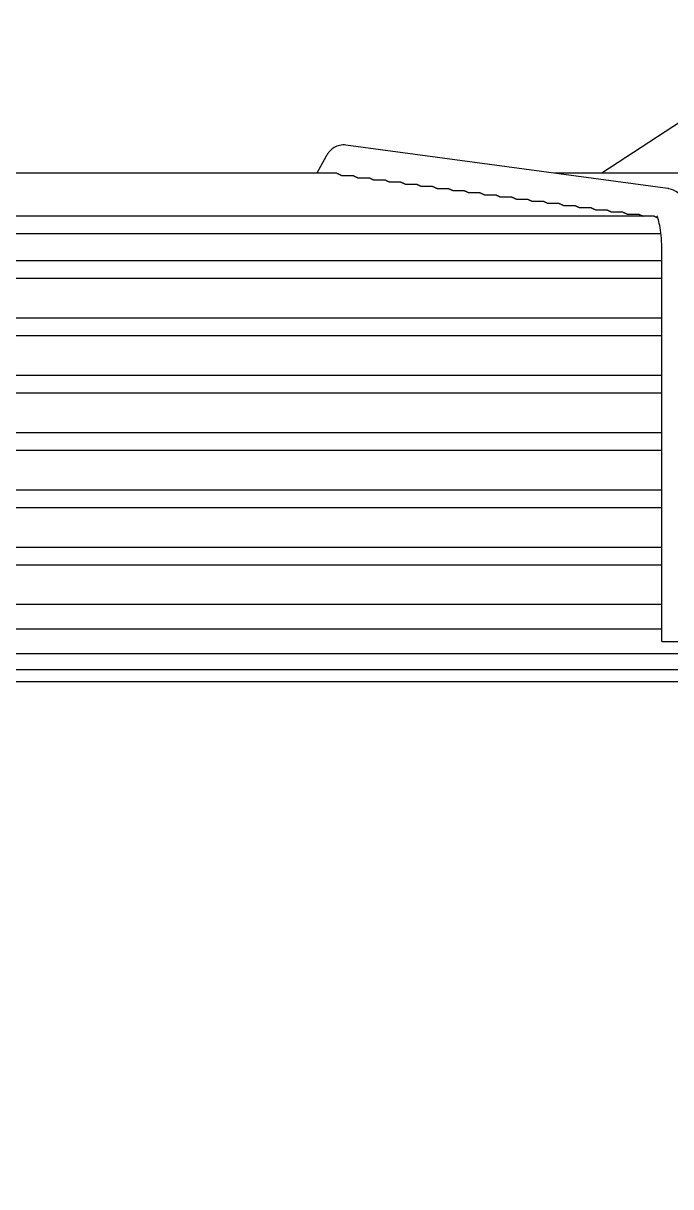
# Model space of a CAD drawing. Header units: millimetres. Extents: x 17891 to 32328, y 18593 to 29476.
# Drawn here: x 18375.91 to 18380.01, y 18980.87 to 18988.22 of the extents above; entities that cross this region are included whole.
import ezdxf

# ---------------------------------------------------------------- set-up
doc = ezdxf.new("R2010")
doc.units = ezdxf.units.MM
doc.header["$LTSCALE"] = 5
doc.layers.add('UNIT', color=6, linetype='Continuous')
doc.styles.add('SUBMITTAL', font='romans.shx', dxfattribs={"width": 0.75})
doc.dimstyles.new('SUBMITTAL', dxfattribs={"dimtxt": 0.09375, "dimasz": 0.09375, "dimexe": 0.03125, "dimexo": 0.0625, "dimgap": 0.0625, "dimtad": 0, "dimdec": 4, "dimzin": 4, "dimdsep": 46, "dimlunit": 4, "dimtxsty": 'SUBMITTAL', "dimcen": 0.09375, "dimclre": 6, "dimadec": 0, "dimazin": 0, "dimtfac": 1, "dimtdec": 0, "dimtofl": 0, "dimtmove": 0, "dimatfit": 3, "dimfxl": 0, "dimfrac": 2, "dimtolj": 1, "dimtzin": 4, "dimarcsym": 0})

msp = doc.modelspace()

# ---------------------------------------------------------------- linework, layer by layer
at = {"layer": 'UNIT'}
for p, q in [((18380.5107, 18987.8889), (18379.5738, 18987.2749)), ((18379.9905, 18987.1783), (18377.955, 18987.4529)), ((18377.8302, 18987.383), (18377.7702, 18987.2749)), ((18377.897, 18987.2749), (18373.8944, 18987.2749)), ((18377.9305, 18987.2601), (18377.9989, 18987.2601)), ((18378.0304, 18987.2466), (18378.0991, 18987.2466)), ((18378.1306, 18987.2331), (18378.1993, 18987.2331)), ((18378.2308, 18987.2196), (18378.2995, 18987.2196)), ((18380.7799, 18987.2749), (18379.2743, 18987.2749)), ((18378.331, 18987.2061), (18378.3999, 18987.2061)), ((18378.4312, 18987.1926), (18378.5, 18987.1926)), ((18378.5314, 18987.1791), (18378.6002, 18987.1791)), ((18378.6315, 18987.1657), (18378.7004, 18987.1657)), ((18378.7317, 18987.1522), (18378.8007, 18987.1522)), ((18378.8319, 18987.1387), (18378.9009, 18987.1387)), ((18378.9321, 18987.1252), (18379.0011, 18987.1252)), ((18379.0323, 18987.1117), (18379.1013, 18987.1117)), ((18379.1325, 18987.0982), (18379.2016, 18987.0982)), ((18379.2326, 18987.0847), (18379.3018, 18987.0847)), ((18379.3328, 18987.0712), (18379.402, 18987.0712)), ((18379.9031, 18987.0037), (18371.8882, 18987.0037)), ((18379.433, 18987.0577), (18379.5022, 18987.0577)), ((18379.5332, 18987.0442), (18379.6025, 18987.0442)), ((18379.6334, 18987.0307), (18379.7027, 18987.0307)), ((18379.7336, 18987.0172), (18379.8029, 18987.0172)), ((18371.8446, 18986.8935), (18379.9468, 18986.8935)), ((18379.9526, 18984.3163), (18379.9526, 18986.7856)), ((18379.9526, 18986.7218), (18371.8387, 18986.7218)), ((18379.174, 18986.7232), (18379.174, 18986.7218)), ((18371.8387, 18986.6115), (18379.9526, 18986.6115)), ((18379.9526, 18986.3596), (18371.8387, 18986.3596)), ((18371.8387, 18986.2493), (18379.9526, 18986.2493)), ((18379.9526, 18985.9974), (18371.8387, 18985.9974)), ((18371.8387, 18985.8871), (18379.9526, 18985.8871)), ((18379.9526, 18985.6352), (18371.8387, 18985.6352)), ((18371.8387, 18985.5249), (18379.9526, 18985.5249)), ((18379.9526, 18985.2729), (18371.8387, 18985.2729)), ((18371.8387, 18985.1627), (18379.9526, 18985.1627)), ((18379.9526, 18984.9107), (18371.8387, 18984.9107)), ((18371.8387, 18984.8005), (18379.9526, 18984.8005)), ((18379.9526, 18984.5485), (18371.8387, 18984.5485)), ((18371.8387, 18984.395), (18379.9526, 18984.395)), ((18379.9526, 18984.3163), (18380.1495, 18984.3163)), ((18371.2697, 18984.2395), (18380.5217, 18984.2395)), ((18359.0256, 18984.1391), (18392.7658, 18984.1391)), ((18392.7658, 18984.0604), (18359.0256, 18984.0604))]:
    msp.add_line(p, q, dxfattribs=at)
for centre, start, end in [((18377.0508, 18986.73), 353.99009, 355.0051), ((18377.8382, 18986.73), 184.9949, 186.00991)]:
    msp.add_arc(centre, 0.0787, start, end, dxfattribs=at)
for major_axis, start_param, end_param in [((-0.0861, 0.0478), 1.366612, 1.389255), ((0.0861, -0.0478), 6.024051, 6.046695)]:
    msp.add_ellipse((18377.6121, 18986.7872), major_axis=major_axis, ratio=0.875426, start_param=start_param, end_param=end_param, dxfattribs=at)
for points, knots in [([(18377.955, 18987.4529), (18377.9417, 18987.4547), (18377.9277, 18987.454), (18377.9021, 18987.4482), (18377.8906, 18987.4432), (18377.8716, 18987.4319), (18377.8639, 18987.4256), (18377.8512, 18987.4132), (18377.846, 18987.407), (18377.8372, 18987.3949), (18377.8335, 18987.389), (18377.8302, 18987.3831), (18377.8302, 18987.383), (18377.8302, 18987.383)], [3.1066861, 3.1066861, 3.1066861, 3.1066861, 3.1999885, 3.1999885, 3.2942363, 3.2942363, 3.388484, 3.388484, 3.4827318, 3.4827318, 3.5769796, 3.5769796, 3.577925, 3.577925, 3.577925, 3.577925]), ([(18377.897, 18987.2749), (18377.897, 18987.2749), (18377.897, 18987.2749), (18377.897, 18987.2749), (18377.8973, 18987.2749), (18377.8975, 18987.2748), (18377.8978, 18987.2748), (18377.8981, 18987.2747), (18377.8985, 18987.2746), (18377.8989, 18987.2745), (18377.8992, 18987.2744), (18377.8996, 18987.2742), (18377.9001, 18987.2741), (18377.9005, 18987.2739), (18377.901, 18987.2737), (18377.9015, 18987.2734), (18377.9021, 18987.2732), (18377.9026, 18987.273), (18377.9032, 18987.2727), (18377.9038, 18987.2724), (18377.9044, 18987.2721), (18377.9051, 18987.2717), (18377.9058, 18987.2714), (18377.9065, 18987.2711), (18377.9072, 18987.2707), (18377.908, 18987.2703), (18377.9088, 18987.2699), (18377.9096, 18987.2695), (18377.9104, 18987.2691), (18377.9113, 18987.2686), (18377.9122, 18987.2682), (18377.9131, 18987.2677), (18377.9141, 18987.2672), (18377.9151, 18987.2667), (18377.9161, 18987.2662), (18377.9171, 18987.2657), (18377.9183, 18987.2652), (18377.9194, 18987.2647), (18377.9205, 18987.2642), (18377.9217, 18987.2636), (18377.9229, 18987.2631), (18377.9242, 18987.2626), (18377.9255, 18987.262), (18377.9268, 18987.2615), (18377.9282, 18987.261), (18377.9296, 18987.2605), (18377.9299, 18987.2603), (18377.9302, 18987.2602), (18377.9305, 18987.2601)], [0.4847824, 0.4847824, 0.4847824, 0.4847824, 0.4878049, 0.4878049, 0.4878049, 0.5121951, 0.5121951, 0.5121951, 0.5365854, 0.5365854, 0.5365854, 0.5609756, 0.5609756, 0.5609756, 0.5853659, 0.5853659, 0.5853659, 0.6097561, 0.6097561, 0.6097561, 0.6341463, 0.6341463, 0.6341463, 0.6585366, 0.6585366, 0.6585366, 0.6829268, 0.6829268, 0.6829268, 0.7073171, 0.7073171, 0.7073171, 0.7317073, 0.7317073, 0.7317073, 0.7560976, 0.7560976, 0.7560976, 0.7804878, 0.7804878, 0.7804878, 0.804878, 0.804878, 0.804878, 0.8292683, 0.8292683, 0.8292683, 0.834397, 0.834397, 0.834397, 0.834397]), ([(18377.9989, 18987.2601), (18377.9989, 18987.2601), (18377.9989, 18987.2601), (18377.999, 18987.2601), (18377.9992, 18987.2601), (18377.9994, 18987.2601), (18377.9997, 18987.26), (18378, 18987.26), (18378.0003, 18987.2599), (18378.0007, 18987.2598), (18378.0011, 18987.2596), (18378.0015, 18987.2595), (18378.0019, 18987.2593), (18378.0023, 18987.2592), (18378.0028, 18987.259), (18378.0033, 18987.2588), (18378.0038, 18987.2585), (18378.0044, 18987.2583), (18378.0049, 18987.258), (18378.0055, 18987.2578), (18378.0061, 18987.2575), (18378.0068, 18987.2572), (18378.0074, 18987.2569), (18378.0081, 18987.2565), (18378.0088, 18987.2562), (18378.0096, 18987.2558), (18378.0103, 18987.2554), (18378.0112, 18987.255), (18378.012, 18987.2546), (18378.0128, 18987.2542), (18378.0137, 18987.2538), (18378.0146, 18987.2534), (18378.0155, 18987.2529), (18378.0165, 18987.2524), (18378.0175, 18987.252), (18378.0185, 18987.2515), (18378.0196, 18987.251), (18378.0207, 18987.2505), (18378.0218, 18987.25), (18378.023, 18987.2495), (18378.0242, 18987.249), (18378.0254, 18987.2485), (18378.0267, 18987.248), (18378.0279, 18987.2476), (18378.0291, 18987.2471), (18378.0304, 18987.2466)], [0.4842301, 0.4842301, 0.4842301, 0.4842301, 0.4878049, 0.4878049, 0.4878049, 0.5121951, 0.5121951, 0.5121951, 0.5365854, 0.5365854, 0.5365854, 0.5609756, 0.5609756, 0.5609756, 0.5853659, 0.5853659, 0.5853659, 0.6097561, 0.6097561, 0.6097561, 0.6341463, 0.6341463, 0.6341463, 0.6585366, 0.6585366, 0.6585366, 0.6829268, 0.6829268, 0.6829268, 0.7073171, 0.7073171, 0.7073171, 0.7317073, 0.7317073, 0.7317073, 0.7560976, 0.7560976, 0.7560976, 0.7804878, 0.7804878, 0.7804878, 0.804878, 0.804878, 0.804878, 0.8279727, 0.8279727, 0.8279727, 0.8279727]), ([(18378.0991, 18987.2466), (18378.0991, 18987.2466), (18378.0992, 18987.2466), (18378.0992, 18987.2466), (18378.0994, 18987.2466), (18378.0997, 18987.2466), (18378.1, 18987.2465), (18378.1002, 18987.2465), (18378.1006, 18987.2464), (18378.1009, 18987.2463), (18378.1013, 18987.2461), (18378.1017, 18987.246), (18378.1021, 18987.2458), (18378.1026, 18987.2457), (18378.103, 18987.2455), (18378.1035, 18987.2453), (18378.104, 18987.245), (18378.1046, 18987.2448), (18378.1052, 18987.2445), (18378.1057, 18987.2443), (18378.1064, 18987.244), (18378.107, 18987.2437), (18378.1077, 18987.2433), (18378.1083, 18987.243), (18378.1091, 18987.2427), (18378.1098, 18987.2423), (18378.1106, 18987.2419), (18378.1114, 18987.2415), (18378.1122, 18987.2411), (18378.113, 18987.2407), (18378.1139, 18987.2403), (18378.1148, 18987.2398), (18378.1158, 18987.2394), (18378.1168, 18987.2389), (18378.1177, 18987.2385), (18378.1188, 18987.238), (18378.1198, 18987.2375), (18378.1209, 18987.237), (18378.122, 18987.2365), (18378.1232, 18987.236), (18378.1244, 18987.2355), (18378.1256, 18987.235), (18378.1269, 18987.2345), (18378.1281, 18987.2341), (18378.1293, 18987.2336), (18378.1306, 18987.2331)], [0.4842433, 0.4842433, 0.4842433, 0.4842433, 0.4878049, 0.4878049, 0.4878049, 0.5121951, 0.5121951, 0.5121951, 0.5365854, 0.5365854, 0.5365854, 0.5609756, 0.5609756, 0.5609756, 0.5853659, 0.5853659, 0.5853659, 0.6097561, 0.6097561, 0.6097561, 0.6341463, 0.6341463, 0.6341463, 0.6585366, 0.6585366, 0.6585366, 0.6829268, 0.6829268, 0.6829268, 0.7073171, 0.7073171, 0.7073171, 0.7317073, 0.7317073, 0.7317073, 0.7560976, 0.7560976, 0.7560976, 0.7804878, 0.7804878, 0.7804878, 0.804878, 0.804878, 0.804878, 0.8276206, 0.8276206, 0.8276206, 0.8276206]), ([(18378.1993, 18987.2331), (18378.1993, 18987.2331), (18378.1994, 18987.2331), (18378.1994, 18987.2331), (18378.1996, 18987.2331), (18378.1999, 18987.2331), (18378.2002, 18987.233), (18378.2005, 18987.233), (18378.2008, 18987.2329), (18378.2012, 18987.2328), (18378.2015, 18987.2326), (18378.2019, 18987.2325), (18378.2024, 18987.2323), (18378.2028, 18987.2322), (18378.2033, 18987.232), (18378.2038, 18987.2318), (18378.2043, 18987.2315), (18378.2048, 18987.2313), (18378.2054, 18987.231), (18378.206, 18987.2308), (18378.2066, 18987.2305), (18378.2072, 18987.2302), (18378.2079, 18987.2298), (18378.2086, 18987.2295), (18378.2093, 18987.2292), (18378.21, 18987.2288), (18378.2108, 18987.2284), (18378.2116, 18987.228), (18378.2124, 18987.2276), (18378.2133, 18987.2272), (18378.2142, 18987.2268), (18378.2151, 18987.2263), (18378.216, 18987.2259), (18378.217, 18987.2254), (18378.218, 18987.225), (18378.219, 18987.2245), (18378.2201, 18987.224), (18378.2212, 18987.2235), (18378.2223, 18987.223), (18378.2235, 18987.2225), (18378.2246, 18987.222), (18378.2259, 18987.2215), (18378.2271, 18987.221), (18378.2283, 18987.2206), (18378.2295, 18987.2201), (18378.2308, 18987.2196)], [0.4842566, 0.4842566, 0.4842566, 0.4842566, 0.4878049, 0.4878049, 0.4878049, 0.5121951, 0.5121951, 0.5121951, 0.5365854, 0.5365854, 0.5365854, 0.5609756, 0.5609756, 0.5609756, 0.5853659, 0.5853659, 0.5853659, 0.6097561, 0.6097561, 0.6097561, 0.6341463, 0.6341463, 0.6341463, 0.6585366, 0.6585366, 0.6585366, 0.6829268, 0.6829268, 0.6829268, 0.7073171, 0.7073171, 0.7073171, 0.7317073, 0.7317073, 0.7317073, 0.7560976, 0.7560976, 0.7560976, 0.7804878, 0.7804878, 0.7804878, 0.804878, 0.804878, 0.804878, 0.827268, 0.827268, 0.827268, 0.827268]), ([(18378.2995, 18987.2196), (18378.2996, 18987.2196), (18378.2996, 18987.2196), (18378.2996, 18987.2196), (18378.2999, 18987.2196), (18378.3001, 18987.2196), (18378.3004, 18987.2195), (18378.3007, 18987.2195), (18378.301, 18987.2194), (18378.3014, 18987.2193), (18378.3017, 18987.2192), (18378.3021, 18987.219), (18378.3026, 18987.2188), (18378.303, 18987.2187), (18378.3035, 18987.2185), (18378.304, 18987.2183), (18378.3045, 18987.218), (18378.305, 18987.2178), (18378.3056, 18987.2175), (18378.3062, 18987.2173), (18378.3068, 18987.217), (18378.3075, 18987.2167), (18378.3081, 18987.2163), (18378.3088, 18987.216), (18378.3095, 18987.2157), (18378.3103, 18987.2153), (18378.311, 18987.2149), (18378.3118, 18987.2145), (18378.3127, 18987.2141), (18378.3135, 18987.2137), (18378.3144, 18987.2133), (18378.3153, 18987.2128), (18378.3162, 18987.2124), (18378.3172, 18987.2119), (18378.3182, 18987.2115), (18378.3192, 18987.211), (18378.3203, 18987.2105), (18378.3214, 18987.21), (18378.3225, 18987.2095), (18378.3237, 18987.209), (18378.3249, 18987.2085), (18378.3261, 18987.208), (18378.3274, 18987.2075), (18378.3285, 18987.207), (18378.3297, 18987.2066), (18378.331, 18987.2061)], [0.48427, 0.48427, 0.48427, 0.48427, 0.4878049, 0.4878049, 0.4878049, 0.5121951, 0.5121951, 0.5121951, 0.5365854, 0.5365854, 0.5365854, 0.5609756, 0.5609756, 0.5609756, 0.5853659, 0.5853659, 0.5853659, 0.6097561, 0.6097561, 0.6097561, 0.6341463, 0.6341463, 0.6341463, 0.6585366, 0.6585366, 0.6585366, 0.6829268, 0.6829268, 0.6829268, 0.7073171, 0.7073171, 0.7073171, 0.7317073, 0.7317073, 0.7317073, 0.7560976, 0.7560976, 0.7560976, 0.7804878, 0.7804878, 0.7804878, 0.804878, 0.804878, 0.804878, 0.8269153, 0.8269153, 0.8269153, 0.8269153]), ([(18378.3998, 18987.2061), (18378.3998, 18987.2061), (18378.3998, 18987.2061), (18378.3999, 18987.2061), (18378.4001, 18987.2061), (18378.4003, 18987.2061), (18378.4006, 18987.206), (18378.4009, 18987.206), (18378.4012, 18987.2059), (18378.4016, 18987.2058), (18378.402, 18987.2057), (18378.4024, 18987.2055), (18378.4028, 18987.2053), (18378.4032, 18987.2052), (18378.4037, 18987.205), (18378.4042, 18987.2048), (18378.4047, 18987.2045), (18378.4053, 18987.2043), (18378.4058, 18987.204), (18378.4064, 18987.2038), (18378.407, 18987.2035), (18378.4077, 18987.2032), (18378.4083, 18987.2028), (18378.409, 18987.2025), (18378.4098, 18987.2022), (18378.4105, 18987.2018), (18378.4113, 18987.2014), (18378.4121, 18987.201), (18378.4129, 18987.2006), (18378.4137, 18987.2002), (18378.4146, 18987.1998), (18378.4155, 18987.1993), (18378.4165, 18987.1989), (18378.4175, 18987.1984), (18378.4184, 18987.198), (18378.4195, 18987.1975), (18378.4206, 18987.197), (18378.4216, 18987.1965), (18378.4228, 18987.196), (18378.4239, 18987.1955), (18378.4251, 18987.195), (18378.4263, 18987.1945), (18378.4276, 18987.194), (18378.4288, 18987.1935), (18378.4299, 18987.1931), (18378.4312, 18987.1926)], [0.4842834, 0.4842834, 0.4842834, 0.4842834, 0.4878049, 0.4878049, 0.4878049, 0.5121951, 0.5121951, 0.5121951, 0.5365854, 0.5365854, 0.5365854, 0.5609756, 0.5609756, 0.5609756, 0.5853659, 0.5853659, 0.5853659, 0.6097561, 0.6097561, 0.6097561, 0.6341463, 0.6341463, 0.6341463, 0.6585366, 0.6585366, 0.6585366, 0.6829268, 0.6829268, 0.6829268, 0.7073171, 0.7073171, 0.7073171, 0.7317073, 0.7317073, 0.7317073, 0.7560976, 0.7560976, 0.7560976, 0.7804878, 0.7804878, 0.7804878, 0.804878, 0.804878, 0.804878, 0.8265624, 0.8265624, 0.8265624, 0.8265624]), ([(18378.5, 18987.1926), (18378.5, 18987.1926), (18378.5, 18987.1926), (18378.5001, 18987.1926), (18378.5003, 18987.1926), (18378.5006, 18987.1926), (18378.5009, 18987.1925), (18378.5011, 18987.1925), (18378.5015, 18987.1924), (18378.5018, 18987.1923), (18378.5022, 18987.1922), (18378.5026, 18987.192), (18378.503, 18987.1919), (18378.5035, 18987.1917), (18378.5039, 18987.1915), (18378.5044, 18987.1913), (18378.505, 18987.1911), (18378.5055, 18987.1908), (18378.5061, 18987.1905), (18378.5067, 18987.1903), (18378.5073, 18987.19), (18378.5079, 18987.1897), (18378.5086, 18987.1893), (18378.5093, 18987.189), (18378.51, 18987.1887), (18378.5107, 18987.1883), (18378.5115, 18987.1879), (18378.5123, 18987.1875), (18378.5131, 18987.1871), (18378.514, 18987.1867), (18378.5149, 18987.1863), (18378.5158, 18987.1858), (18378.5167, 18987.1854), (18378.5177, 18987.1849), (18378.5187, 18987.1844), (18378.5197, 18987.184), (18378.5208, 18987.1835), (18378.5219, 18987.183), (18378.523, 18987.1825), (18378.5242, 18987.182), (18378.5254, 18987.1815), (18378.5266, 18987.181), (18378.5279, 18987.1805), (18378.529, 18987.18), (18378.5302, 18987.1796), (18378.5314, 18987.1791)], [0.484297, 0.484297, 0.484297, 0.484297, 0.4878049, 0.4878049, 0.4878049, 0.5121951, 0.5121951, 0.5121951, 0.5365854, 0.5365854, 0.5365854, 0.5609756, 0.5609756, 0.5609756, 0.5853659, 0.5853659, 0.5853659, 0.6097561, 0.6097561, 0.6097561, 0.6341463, 0.6341463, 0.6341463, 0.6585366, 0.6585366, 0.6585366, 0.6829268, 0.6829268, 0.6829268, 0.7073171, 0.7073171, 0.7073171, 0.7317073, 0.7317073, 0.7317073, 0.7560976, 0.7560976, 0.7560976, 0.7804878, 0.7804878, 0.7804878, 0.804878, 0.804878, 0.804878, 0.8262097, 0.8262097, 0.8262097, 0.8262097]), ([(18378.6002, 18987.1791), (18378.6002, 18987.1791), (18378.6003, 18987.1791), (18378.6003, 18987.1791), (18378.6005, 18987.1791), (18378.6008, 18987.1791), (18378.6011, 18987.179), (18378.6014, 18987.179), (18378.6017, 18987.1789), (18378.6021, 18987.1788), (18378.6024, 18987.1787), (18378.6028, 18987.1785), (18378.6033, 18987.1784), (18378.6037, 18987.1782), (18378.6042, 18987.178), (18378.6047, 18987.1778), (18378.6052, 18987.1776), (18378.6057, 18987.1773), (18378.6063, 18987.177), (18378.6069, 18987.1768), (18378.6075, 18987.1765), (18378.6082, 18987.1762), (18378.6088, 18987.1758), (18378.6095, 18987.1755), (18378.6102, 18987.1751), (18378.611, 18987.1748), (18378.6117, 18987.1744), (18378.6125, 18987.174), (18378.6134, 18987.1736), (18378.6142, 18987.1732), (18378.6151, 18987.1728), (18378.616, 18987.1723), (18378.6169, 18987.1719), (18378.6179, 18987.1714), (18378.6189, 18987.1709), (18378.6199, 18987.1705), (18378.621, 18987.17), (18378.6221, 18987.1695), (18378.6232, 18987.169), (18378.6244, 18987.1685), (18378.6256, 18987.168), (18378.6268, 18987.1675), (18378.6281, 18987.167), (18378.6292, 18987.1665), (18378.6304, 18987.1661), (18378.6315, 18987.1657)], [0.4843105, 0.4843105, 0.4843105, 0.4843105, 0.4878049, 0.4878049, 0.4878049, 0.5121951, 0.5121951, 0.5121951, 0.5365854, 0.5365854, 0.5365854, 0.5609756, 0.5609756, 0.5609756, 0.5853659, 0.5853659, 0.5853659, 0.6097561, 0.6097561, 0.6097561, 0.6341463, 0.6341463, 0.6341463, 0.6585366, 0.6585366, 0.6585366, 0.6829268, 0.6829268, 0.6829268, 0.7073171, 0.7073171, 0.7073171, 0.7317073, 0.7317073, 0.7317073, 0.7560976, 0.7560976, 0.7560976, 0.7804878, 0.7804878, 0.7804878, 0.804878, 0.804878, 0.804878, 0.8258572, 0.8258572, 0.8258572, 0.8258572]), ([(18378.7004, 18987.1657), (18378.7005, 18987.1657), (18378.7005, 18987.1657), (18378.7005, 18987.1657), (18378.7007, 18987.1656), (18378.701, 18987.1656), (18378.7013, 18987.1655), (18378.7016, 18987.1655), (18378.7019, 18987.1654), (18378.7023, 18987.1653), (18378.7027, 18987.1652), (18378.7031, 18987.165), (18378.7035, 18987.1649), (18378.7039, 18987.1647), (18378.7044, 18987.1645), (18378.7049, 18987.1643), (18378.7054, 18987.1641), (18378.706, 18987.1638), (18378.7065, 18987.1635), (18378.7071, 18987.1633), (18378.7077, 18987.163), (18378.7084, 18987.1627), (18378.709, 18987.1623), (18378.7097, 18987.162), (18378.7105, 18987.1616), (18378.7112, 18987.1613), (18378.712, 18987.1609), (18378.7128, 18987.1605), (18378.7136, 18987.1601), (18378.7144, 18987.1597), (18378.7153, 18987.1593), (18378.7162, 18987.1588), (18378.7172, 18987.1584), (18378.7182, 18987.1579), (18378.7191, 18987.1574), (18378.7202, 18987.1569), (18378.7213, 18987.1565), (18378.7223, 18987.156), (18378.7235, 18987.1555), (18378.7246, 18987.155), (18378.7258, 18987.1545), (18378.7271, 18987.154), (18378.7283, 18987.1534), (18378.7294, 18987.153), (18378.7306, 18987.1526), (18378.7317, 18987.1522)], [0.484326, 0.484326, 0.484326, 0.484326, 0.4878049, 0.4878049, 0.4878049, 0.5121951, 0.5121951, 0.5121951, 0.5365854, 0.5365854, 0.5365854, 0.5609756, 0.5609756, 0.5609756, 0.5853659, 0.5853659, 0.5853659, 0.6097561, 0.6097561, 0.6097561, 0.6341463, 0.6341463, 0.6341463, 0.6585366, 0.6585366, 0.6585366, 0.6829268, 0.6829268, 0.6829268, 0.7073171, 0.7073171, 0.7073171, 0.7317073, 0.7317073, 0.7317073, 0.7560976, 0.7560976, 0.7560976, 0.7804878, 0.7804878, 0.7804878, 0.804878, 0.804878, 0.804878, 0.8255542, 0.8255542, 0.8255542, 0.8255542]), ([(18378.8007, 18987.1522), (18378.8007, 18987.1522), (18378.8007, 18987.1522), (18378.8008, 18987.1522), (18378.801, 18987.1521), (18378.8012, 18987.1521), (18378.8015, 18987.1521), (18378.8018, 18987.152), (18378.8021, 18987.1519), (18378.8025, 18987.1518), (18378.8029, 18987.1517), (18378.8033, 18987.1515), (18378.8037, 18987.1514), (18378.8042, 18987.1512), (18378.8046, 18987.151), (18378.8051, 18987.1508), (18378.8056, 18987.1506), (18378.8062, 18987.1503), (18378.8068, 18987.15), (18378.8073, 18987.1498), (18378.808, 18987.1495), (18378.8086, 18987.1492), (18378.8093, 18987.1488), (18378.81, 18987.1485), (18378.8107, 18987.1481), (18378.8114, 18987.1478), (18378.8122, 18987.1474), (18378.813, 18987.147), (18378.8138, 18987.1466), (18378.8147, 18987.1462), (18378.8156, 18987.1457), (18378.8165, 18987.1453), (18378.8174, 18987.1449), (18378.8184, 18987.1444), (18378.8194, 18987.1439), (18378.8204, 18987.1434), (18378.8215, 18987.1429), (18378.8226, 18987.1425), (18378.8237, 18987.142), (18378.8249, 18987.1415), (18378.8261, 18987.1409), (18378.8273, 18987.1404), (18378.8286, 18987.1399), (18378.8297, 18987.1395), (18378.8308, 18987.1391), (18378.8319, 18987.1387)], [0.48434, 0.48434, 0.48434, 0.48434, 0.4878049, 0.4878049, 0.4878049, 0.5121951, 0.5121951, 0.5121951, 0.5365854, 0.5365854, 0.5365854, 0.5609756, 0.5609756, 0.5609756, 0.5853659, 0.5853659, 0.5853659, 0.6097561, 0.6097561, 0.6097561, 0.6341463, 0.6341463, 0.6341463, 0.6585366, 0.6585366, 0.6585366, 0.6829268, 0.6829268, 0.6829268, 0.7073171, 0.7073171, 0.7073171, 0.7317073, 0.7317073, 0.7317073, 0.7560976, 0.7560976, 0.7560976, 0.7804878, 0.7804878, 0.7804878, 0.804878, 0.804878, 0.804878, 0.8252026, 0.8252026, 0.8252026, 0.8252026]), ([(18378.9009, 18987.1387), (18378.9009, 18987.1387), (18378.9009, 18987.1387), (18378.901, 18987.1387), (18378.9012, 18987.1387), (18378.9015, 18987.1386), (18378.9017, 18987.1386), (18378.902, 18987.1385), (18378.9024, 18987.1384), (18378.9027, 18987.1383), (18378.9031, 18987.1382), (18378.9035, 18987.138), (18378.9039, 18987.1379), (18378.9044, 18987.1377), (18378.9048, 18987.1375), (18378.9054, 18987.1373), (18378.9059, 18987.1371), (18378.9064, 18987.1368), (18378.907, 18987.1365), (18378.9076, 18987.1363), (18378.9082, 18987.136), (18378.9088, 18987.1357), (18378.9095, 18987.1353), (18378.9102, 18987.135), (18378.9109, 18987.1346), (18378.9117, 18987.1343), (18378.9124, 18987.1339), (18378.9132, 18987.1335), (18378.914, 18987.1331), (18378.9149, 18987.1327), (18378.9158, 18987.1322), (18378.9167, 18987.1318), (18378.9176, 18987.1313), (18378.9186, 18987.1309), (18378.9196, 18987.1304), (18378.9206, 18987.1299), (18378.9217, 18987.1294), (18378.9228, 18987.1289), (18378.9239, 18987.1284), (18378.9251, 18987.1279), (18378.9263, 18987.1274), (18378.9275, 18987.1269), (18378.9288, 18987.1264), (18378.9299, 18987.126), (18378.931, 18987.1256), (18378.9321, 18987.1252)], [0.484354, 0.484354, 0.484354, 0.484354, 0.4878049, 0.4878049, 0.4878049, 0.5121951, 0.5121951, 0.5121951, 0.5365854, 0.5365854, 0.5365854, 0.5609756, 0.5609756, 0.5609756, 0.5853659, 0.5853659, 0.5853659, 0.6097561, 0.6097561, 0.6097561, 0.6341463, 0.6341463, 0.6341463, 0.6585366, 0.6585366, 0.6585366, 0.6829268, 0.6829268, 0.6829268, 0.7073171, 0.7073171, 0.7073171, 0.7317073, 0.7317073, 0.7317073, 0.7560976, 0.7560976, 0.7560976, 0.7804878, 0.7804878, 0.7804878, 0.804878, 0.804878, 0.804878, 0.8248515, 0.8248515, 0.8248515, 0.8248515]), ([(18380.1495, 18986.7856), (18380.1495, 18986.8185), (18380.1482, 18986.8513), (18380.143, 18986.9146), (18380.1391, 18986.9451), (18380.1287, 18987.0019), (18380.1223, 18987.0283), (18380.1057, 18987.0769), (18380.0962, 18987.0993), (18380.0724, 18987.132), (18380.0633, 18987.1425), (18380.0372, 18987.1629), (18380.019, 18987.173), (18379.9949, 18987.1776), (18379.9927, 18987.178), (18379.9905, 18987.1783)], [1.570796, 1.570796, 1.570796, 1.570796, 1.877974, 1.877974, 2.185152, 2.185152, 2.49233, 2.49233, 2.799508, 2.799508, 2.940974, 2.940974, 3.091858, 3.091858, 3.106686, 3.106686, 3.106686, 3.106686]), ([(18379.0011, 18987.1252), (18379.0011, 18987.1252), (18379.0012, 18987.1252), (18379.0012, 18987.1252), (18379.0014, 18987.1252), (18379.0017, 18987.1251), (18379.002, 18987.1251), (18379.0023, 18987.125), (18379.0026, 18987.1249), (18379.003, 18987.1248), (18379.0033, 18987.1247), (18379.0037, 18987.1245), (18379.0042, 18987.1244), (18379.0046, 18987.1242), (18379.0051, 18987.124), (18379.0056, 18987.1238), (18379.0061, 18987.1236), (18379.0066, 18987.1233), (18379.0072, 18987.123), (18379.0078, 18987.1228), (18379.0084, 18987.1225), (18379.0091, 18987.1222), (18379.0097, 18987.1218), (18379.0104, 18987.1215), (18379.0111, 18987.1211), (18379.0119, 18987.1208), (18379.0127, 18987.1204), (18379.0135, 18987.12), (18379.0143, 18987.1196), (18379.0151, 18987.1192), (18379.016, 18987.1187), (18379.0169, 18987.1183), (18379.0179, 18987.1178), (18379.0189, 18987.1174), (18379.0198, 18987.1169), (18379.0209, 18987.1164), (18379.022, 18987.1159), (18379.023, 18987.1154), (18379.0242, 18987.1149), (18379.0254, 18987.1144), (18379.0265, 18987.1139), (18379.0278, 18987.1134), (18379.0291, 18987.1129), (18379.0301, 18987.1125), (18379.0312, 18987.1121), (18379.0323, 18987.1117)], [0.484368, 0.484368, 0.484368, 0.484368, 0.4878049, 0.4878049, 0.4878049, 0.5121951, 0.5121951, 0.5121951, 0.5365854, 0.5365854, 0.5365854, 0.5609756, 0.5609756, 0.5609756, 0.5853659, 0.5853659, 0.5853659, 0.6097561, 0.6097561, 0.6097561, 0.6341463, 0.6341463, 0.6341463, 0.6585366, 0.6585366, 0.6585366, 0.6829268, 0.6829268, 0.6829268, 0.7073171, 0.7073171, 0.7073171, 0.7317073, 0.7317073, 0.7317073, 0.7560976, 0.7560976, 0.7560976, 0.7804878, 0.7804878, 0.7804878, 0.804878, 0.804878, 0.804878, 0.824501, 0.824501, 0.824501, 0.824501]), ([(18379.1013, 18987.1117), (18379.1014, 18987.1117), (18379.1014, 18987.1117), (18379.1014, 18987.1117), (18379.1016, 18987.1117), (18379.1019, 18987.1116), (18379.1022, 18987.1116), (18379.1025, 18987.1115), (18379.1028, 18987.1114), (18379.1032, 18987.1113), (18379.1036, 18987.1112), (18379.104, 18987.111), (18379.1044, 18987.1109), (18379.1048, 18987.1107), (18379.1053, 18987.1105), (18379.1058, 18987.1103), (18379.1063, 18987.1101), (18379.1069, 18987.1098), (18379.1074, 18987.1095), (18379.108, 18987.1093), (18379.1086, 18987.109), (18379.1093, 18987.1087), (18379.11, 18987.1083), (18379.1106, 18987.108), (18379.1114, 18987.1076), (18379.1121, 18987.1073), (18379.1129, 18987.1069), (18379.1137, 18987.1065), (18379.1145, 18987.1061), (18379.1154, 18987.1057), (18379.1163, 18987.1052), (18379.1172, 18987.1048), (18379.1181, 18987.1043), (18379.1191, 18987.1039), (18379.1201, 18987.1034), (18379.1211, 18987.1029), (18379.1222, 18987.1024), (18379.1233, 18987.1019), (18379.1244, 18987.1014), (18379.1256, 18987.1009), (18379.1268, 18987.1004), (18379.128, 18987.0999), (18379.1293, 18987.0994), (18379.1303, 18987.099), (18379.1314, 18987.0986), (18379.1325, 18987.0982)], [0.484382, 0.484382, 0.484382, 0.484382, 0.4878049, 0.4878049, 0.4878049, 0.5121951, 0.5121951, 0.5121951, 0.5365854, 0.5365854, 0.5365854, 0.5609756, 0.5609756, 0.5609756, 0.5853659, 0.5853659, 0.5853659, 0.6097561, 0.6097561, 0.6097561, 0.6341463, 0.6341463, 0.6341463, 0.6585366, 0.6585366, 0.6585366, 0.6829268, 0.6829268, 0.6829268, 0.7073171, 0.7073171, 0.7073171, 0.7317073, 0.7317073, 0.7317073, 0.7560976, 0.7560976, 0.7560976, 0.7804878, 0.7804878, 0.7804878, 0.804878, 0.804878, 0.804878, 0.8241512, 0.8241512, 0.8241512, 0.8241512]), ([(18379.2016, 18987.0982), (18379.2016, 18987.0982), (18379.2016, 18987.0982), (18379.2016, 18987.0982), (18379.2019, 18987.0982), (18379.2021, 18987.0981), (18379.2024, 18987.0981), (18379.2027, 18987.098), (18379.203, 18987.0979), (18379.2034, 18987.0978), (18379.2038, 18987.0977), (18379.2042, 18987.0975), (18379.2046, 18987.0974), (18379.2051, 18987.0972), (18379.2055, 18987.097), (18379.206, 18987.0968), (18379.2065, 18987.0966), (18379.2071, 18987.0963), (18379.2077, 18987.096), (18379.2083, 18987.0958), (18379.2089, 18987.0955), (18379.2095, 18987.0952), (18379.2102, 18987.0948), (18379.2109, 18987.0945), (18379.2116, 18987.0941), (18379.2123, 18987.0938), (18379.2131, 18987.0934), (18379.2139, 18987.093), (18379.2147, 18987.0926), (18379.2156, 18987.0922), (18379.2165, 18987.0917), (18379.2174, 18987.0913), (18379.2183, 18987.0908), (18379.2193, 18987.0904), (18379.2203, 18987.0899), (18379.2214, 18987.0894), (18379.2224, 18987.0889), (18379.2235, 18987.0884), (18379.2247, 18987.0879), (18379.2258, 18987.0874), (18379.227, 18987.0869), (18379.2283, 18987.0864), (18379.2295, 18987.0859), (18379.2305, 18987.0855), (18379.2316, 18987.0851), (18379.2326, 18987.0847)], [0.484396, 0.484396, 0.484396, 0.484396, 0.4878049, 0.4878049, 0.4878049, 0.5121951, 0.5121951, 0.5121951, 0.5365854, 0.5365854, 0.5365854, 0.5609756, 0.5609756, 0.5609756, 0.5853659, 0.5853659, 0.5853659, 0.6097561, 0.6097561, 0.6097561, 0.6341463, 0.6341463, 0.6341463, 0.6585366, 0.6585366, 0.6585366, 0.6829268, 0.6829268, 0.6829268, 0.7073171, 0.7073171, 0.7073171, 0.7317073, 0.7317073, 0.7317073, 0.7560976, 0.7560976, 0.7560976, 0.7804878, 0.7804878, 0.7804878, 0.804878, 0.804878, 0.804878, 0.823802, 0.823802, 0.823802, 0.823802]), ([(18379.3018, 18987.0847), (18379.3018, 18987.0847), (18379.3018, 18987.0847), (18379.3019, 18987.0847), (18379.3021, 18987.0847), (18379.3024, 18987.0846), (18379.3026, 18987.0846), (18379.3029, 18987.0845), (18379.3033, 18987.0844), (18379.3036, 18987.0843), (18379.304, 18987.0842), (18379.3044, 18987.084), (18379.3048, 18987.0839), (18379.3053, 18987.0837), (18379.3058, 18987.0835), (18379.3063, 18987.0833), (18379.3068, 18987.0831), (18379.3073, 18987.0828), (18379.3079, 18987.0825), (18379.3085, 18987.0823), (18379.3091, 18987.082), (18379.3098, 18987.0817), (18379.3104, 18987.0813), (18379.3111, 18987.081), (18379.3118, 18987.0806), (18379.3126, 18987.0803), (18379.3133, 18987.0799), (18379.3142, 18987.0795), (18379.315, 18987.0791), (18379.3158, 18987.0787), (18379.3167, 18987.0782), (18379.3176, 18987.0778), (18379.3186, 18987.0773), (18379.3196, 18987.0768), (18379.3206, 18987.0764), (18379.3216, 18987.0759), (18379.3227, 18987.0754), (18379.3238, 18987.0749), (18379.3249, 18987.0744), (18379.3261, 18987.0739), (18379.3273, 18987.0734), (18379.3285, 18987.0729), (18379.3298, 18987.0724), (18379.3308, 18987.072), (18379.3318, 18987.0716), (18379.3328, 18987.0712)], [0.48441, 0.48441, 0.48441, 0.48441, 0.4878049, 0.4878049, 0.4878049, 0.5121951, 0.5121951, 0.5121951, 0.5365854, 0.5365854, 0.5365854, 0.5609756, 0.5609756, 0.5609756, 0.5853659, 0.5853659, 0.5853659, 0.6097561, 0.6097561, 0.6097561, 0.6341463, 0.6341463, 0.6341463, 0.6585366, 0.6585366, 0.6585366, 0.6829268, 0.6829268, 0.6829268, 0.7073171, 0.7073171, 0.7073171, 0.7317073, 0.7317073, 0.7317073, 0.7560976, 0.7560976, 0.7560976, 0.7804878, 0.7804878, 0.7804878, 0.804878, 0.804878, 0.804878, 0.8234536, 0.8234536, 0.8234536, 0.8234536]), ([(18379.402, 18987.0712), (18379.402, 18987.0712), (18379.4021, 18987.0712), (18379.4021, 18987.0712), (18379.4023, 18987.0712), (18379.4026, 18987.0711), (18379.4029, 18987.0711), (18379.4032, 18987.071), (18379.4035, 18987.0709), (18379.4039, 18987.0708), (18379.4042, 18987.0707), (18379.4046, 18987.0706), (18379.4051, 18987.0704), (18379.4055, 18987.0702), (18379.406, 18987.07), (18379.4065, 18987.0698), (18379.407, 18987.0696), (18379.4075, 18987.0693), (18379.4081, 18987.069), (18379.4087, 18987.0688), (18379.4093, 18987.0685), (18379.41, 18987.0682), (18379.4106, 18987.0678), (18379.4113, 18987.0675), (18379.4121, 18987.0671), (18379.4128, 18987.0668), (18379.4136, 18987.0664), (18379.4144, 18987.066), (18379.4152, 18987.0656), (18379.4161, 18987.0652), (18379.417, 18987.0647), (18379.4179, 18987.0643), (18379.4188, 18987.0638), (18379.4198, 18987.0633), (18379.4208, 18987.0629), (18379.4218, 18987.0624), (18379.4229, 18987.0619), (18379.424, 18987.0614), (18379.4251, 18987.0609), (18379.4263, 18987.0604), (18379.4275, 18987.0599), (18379.4287, 18987.0594), (18379.43, 18987.0588), (18379.431, 18987.0585), (18379.432, 18987.0581), (18379.433, 18987.0577)], [0.4844239, 0.4844239, 0.4844239, 0.4844239, 0.4878049, 0.4878049, 0.4878049, 0.5121951, 0.5121951, 0.5121951, 0.5365854, 0.5365854, 0.5365854, 0.5609756, 0.5609756, 0.5609756, 0.5853659, 0.5853659, 0.5853659, 0.6097561, 0.6097561, 0.6097561, 0.6341463, 0.6341463, 0.6341463, 0.6585366, 0.6585366, 0.6585366, 0.6829268, 0.6829268, 0.6829268, 0.7073171, 0.7073171, 0.7073171, 0.7317073, 0.7317073, 0.7317073, 0.7560976, 0.7560976, 0.7560976, 0.7804878, 0.7804878, 0.7804878, 0.804878, 0.804878, 0.804878, 0.823106, 0.823106, 0.823106, 0.823106]), ([(18379.5022, 18987.0577), (18379.5023, 18987.0577), (18379.5023, 18987.0577), (18379.5023, 18987.0577), (18379.5025, 18987.0577), (18379.5028, 18987.0576), (18379.5031, 18987.0576), (18379.5034, 18987.0575), (18379.5037, 18987.0574), (18379.5041, 18987.0573), (18379.5045, 18987.0572), (18379.5049, 18987.0571), (18379.5053, 18987.0569), (18379.5057, 18987.0567), (18379.5062, 18987.0565), (18379.5067, 18987.0563), (18379.5072, 18987.0561), (18379.5078, 18987.0558), (18379.5084, 18987.0556), (18379.5089, 18987.0553), (18379.5096, 18987.055), (18379.5102, 18987.0547), (18379.5109, 18987.0543), (18379.5116, 18987.054), (18379.5123, 18987.0536), (18379.513, 18987.0533), (18379.5138, 18987.0529), (18379.5146, 18987.0525), (18379.5154, 18987.0521), (18379.5163, 18987.0516), (18379.5172, 18987.0512), (18379.5181, 18987.0508), (18379.519, 18987.0503), (18379.52, 18987.0498), (18379.521, 18987.0494), (18379.5221, 18987.0489), (18379.5232, 18987.0484), (18379.5242, 18987.0479), (18379.5254, 18987.0474), (18379.5266, 18987.0469), (18379.5277, 18987.0464), (18379.529, 18987.0458), (18379.5303, 18987.0453), (18379.5312, 18987.0449), (18379.5322, 18987.0446), (18379.5332, 18987.0442)], [0.4844379, 0.4844379, 0.4844379, 0.4844379, 0.4878049, 0.4878049, 0.4878049, 0.5121951, 0.5121951, 0.5121951, 0.5365854, 0.5365854, 0.5365854, 0.5609756, 0.5609756, 0.5609756, 0.5853659, 0.5853659, 0.5853659, 0.6097561, 0.6097561, 0.6097561, 0.6341463, 0.6341463, 0.6341463, 0.6585366, 0.6585366, 0.6585366, 0.6829268, 0.6829268, 0.6829268, 0.7073171, 0.7073171, 0.7073171, 0.7317073, 0.7317073, 0.7317073, 0.7560976, 0.7560976, 0.7560976, 0.7804878, 0.7804878, 0.7804878, 0.804878, 0.804878, 0.804878, 0.8227592, 0.8227592, 0.8227592, 0.8227592]), ([(18379.6025, 18987.0442), (18379.6025, 18987.0442), (18379.6025, 18987.0442), (18379.6025, 18987.0442), (18379.6028, 18987.0442), (18379.603, 18987.0442), (18379.6033, 18987.0441), (18379.6036, 18987.044), (18379.6039, 18987.0439), (18379.6043, 18987.0438), (18379.6047, 18987.0437), (18379.6051, 18987.0436), (18379.6055, 18987.0434), (18379.606, 18987.0432), (18379.6064, 18987.043), (18379.6069, 18987.0428), (18379.6075, 18987.0426), (18379.608, 18987.0423), (18379.6086, 18987.0421), (18379.6092, 18987.0418), (18379.6098, 18987.0415), (18379.6104, 18987.0412), (18379.6111, 18987.0408), (18379.6118, 18987.0405), (18379.6125, 18987.0401), (18379.6133, 18987.0398), (18379.614, 18987.0394), (18379.6149, 18987.039), (18379.6157, 18987.0386), (18379.6165, 18987.0381), (18379.6174, 18987.0377), (18379.6183, 18987.0373), (18379.6193, 18987.0368), (18379.6203, 18987.0363), (18379.6213, 18987.0359), (18379.6223, 18987.0354), (18379.6234, 18987.0349), (18379.6245, 18987.0344), (18379.6256, 18987.0339), (18379.6268, 18987.0334), (18379.628, 18987.0328), (18379.6292, 18987.0323), (18379.6305, 18987.0318), (18379.6314, 18987.0314), (18379.6324, 18987.0311), (18379.6334, 18987.0307)], [0.4844518, 0.4844518, 0.4844518, 0.4844518, 0.4878049, 0.4878049, 0.4878049, 0.5121951, 0.5121951, 0.5121951, 0.5365854, 0.5365854, 0.5365854, 0.5609756, 0.5609756, 0.5609756, 0.5853659, 0.5853659, 0.5853659, 0.6097561, 0.6097561, 0.6097561, 0.6341463, 0.6341463, 0.6341463, 0.6585366, 0.6585366, 0.6585366, 0.6829268, 0.6829268, 0.6829268, 0.7073171, 0.7073171, 0.7073171, 0.7317073, 0.7317073, 0.7317073, 0.7560976, 0.7560976, 0.7560976, 0.7804878, 0.7804878, 0.7804878, 0.804878, 0.804878, 0.804878, 0.8224133, 0.8224133, 0.8224133, 0.8224133]), ([(18379.7027, 18987.0307), (18379.7027, 18987.0307), (18379.7027, 18987.0307), (18379.7028, 18987.0307), (18379.703, 18987.0307), (18379.7032, 18987.0307), (18379.7035, 18987.0306), (18379.7038, 18987.0305), (18379.7042, 18987.0304), (18379.7045, 18987.0303), (18379.7049, 18987.0302), (18379.7053, 18987.0301), (18379.7058, 18987.0299), (18379.7062, 18987.0297), (18379.7067, 18987.0295), (18379.7072, 18987.0293), (18379.7077, 18987.0291), (18379.7082, 18987.0288), (18379.7088, 18987.0286), (18379.7094, 18987.0283), (18379.71, 18987.028), (18379.7107, 18987.0277), (18379.7113, 18987.0273), (18379.712, 18987.027), (18379.7128, 18987.0266), (18379.7135, 18987.0263), (18379.7143, 18987.0259), (18379.7151, 18987.0255), (18379.7159, 18987.0251), (18379.7168, 18987.0246), (18379.7177, 18987.0242), (18379.7186, 18987.0237), (18379.7195, 18987.0233), (18379.7205, 18987.0228), (18379.7215, 18987.0223), (18379.7225, 18987.0219), (18379.7236, 18987.0214), (18379.7247, 18987.0209), (18379.7258, 18987.0204), (18379.727, 18987.0198), (18379.7282, 18987.0193), (18379.7295, 18987.0188), (18379.7308, 18987.0183), (18379.7317, 18987.0179), (18379.7326, 18987.0176), (18379.7336, 18987.0172)], [0.4844658, 0.4844658, 0.4844658, 0.4844658, 0.4878049, 0.4878049, 0.4878049, 0.5121951, 0.5121951, 0.5121951, 0.5365854, 0.5365854, 0.5365854, 0.5609756, 0.5609756, 0.5609756, 0.5853659, 0.5853659, 0.5853659, 0.6097561, 0.6097561, 0.6097561, 0.6341463, 0.6341463, 0.6341463, 0.6585366, 0.6585366, 0.6585366, 0.6829268, 0.6829268, 0.6829268, 0.7073171, 0.7073171, 0.7073171, 0.7317073, 0.7317073, 0.7317073, 0.7560976, 0.7560976, 0.7560976, 0.7804878, 0.7804878, 0.7804878, 0.804878, 0.804878, 0.804878, 0.8220682, 0.8220682, 0.8220682, 0.8220682]), ([(18379.8029, 18987.0172), (18379.8029, 18987.0172), (18379.803, 18987.0172), (18379.803, 18987.0172), (18379.8032, 18987.0172), (18379.8035, 18987.0172), (18379.8038, 18987.0171), (18379.8041, 18987.017), (18379.8044, 18987.0169), (18379.8048, 18987.0168), (18379.8051, 18987.0167), (18379.8055, 18987.0166), (18379.806, 18987.0164), (18379.8064, 18987.0162), (18379.8069, 18987.016), (18379.8074, 18987.0158), (18379.8079, 18987.0156), (18379.8085, 18987.0153), (18379.809, 18987.0151), (18379.8096, 18987.0148), (18379.8102, 18987.0145), (18379.8109, 18987.0142), (18379.8116, 18987.0138), (18379.8123, 18987.0135), (18379.813, 18987.0131), (18379.8137, 18987.0128), (18379.8145, 18987.0124), (18379.8153, 18987.012), (18379.8161, 18987.0116), (18379.817, 18987.0111), (18379.8179, 18987.0107), (18379.8188, 18987.0102), (18379.8197, 18987.0098), (18379.8207, 18987.0093), (18379.8217, 18987.0088), (18379.8228, 18987.0083), (18379.8239, 18987.0078), (18379.825, 18987.0073), (18379.8261, 18987.0068), (18379.8273, 18987.0063), (18379.8285, 18987.0058), (18379.8297, 18987.0053), (18379.831, 18987.0048), (18379.8319, 18987.0044), (18379.8328, 18987.0041), (18379.8338, 18987.0037)], [0.4844797, 0.4844797, 0.4844797, 0.4844797, 0.4878049, 0.4878049, 0.4878049, 0.5121951, 0.5121951, 0.5121951, 0.5365854, 0.5365854, 0.5365854, 0.5609756, 0.5609756, 0.5609756, 0.5853659, 0.5853659, 0.5853659, 0.6097561, 0.6097561, 0.6097561, 0.6341463, 0.6341463, 0.6341463, 0.6585366, 0.6585366, 0.6585366, 0.6829268, 0.6829268, 0.6829268, 0.7073171, 0.7073171, 0.7073171, 0.7317073, 0.7317073, 0.7317073, 0.7560976, 0.7560976, 0.7560976, 0.7804878, 0.7804878, 0.7804878, 0.804878, 0.804878, 0.804878, 0.8217241, 0.8217241, 0.8217241, 0.8217241]), ([(18379.9031, 18987.0037), (18379.9032, 18987.0037), (18379.9032, 18987.0037), (18379.9032, 18987.0037), (18379.9034, 18987.0037), (18379.9037, 18987.0037), (18379.904, 18987.0036), (18379.9043, 18987.0035), (18379.9046, 18987.0034), (18379.905, 18987.0033), (18379.9054, 18987.0032), (18379.9058, 18987.0031), (18379.9062, 18987.0029), (18379.9066, 18987.0027), (18379.9071, 18987.0025), (18379.9076, 18987.0023), (18379.9081, 18987.0021), (18379.9087, 18987.0018), (18379.9093, 18987.0016), (18379.9099, 18987.0013), (18379.9105, 18987.001), (18379.9111, 18987.0007), (18379.9118, 18987.0003), (18379.9125, 18987), (18379.9132, 18986.9996), (18379.914, 18986.9993), (18379.9147, 18986.9989), (18379.9156, 18986.9985), (18379.9164, 18986.9981), (18379.9172, 18986.9976), (18379.9181, 18986.9972), (18379.919, 18986.9967), (18379.92, 18986.9963), (18379.921, 18986.9958), (18379.922, 18986.9953), (18379.923, 18986.9948), (18379.9241, 18986.9943), (18379.9248, 18986.994), (18379.9254, 18986.9937), (18379.9261, 18986.9934)], [0.4844942, 0.4844942, 0.4844942, 0.4844942, 0.4878049, 0.4878049, 0.4878049, 0.5121951, 0.5121951, 0.5121951, 0.5365854, 0.5365854, 0.5365854, 0.5609756, 0.5609756, 0.5609756, 0.5853659, 0.5853659, 0.5853659, 0.6097561, 0.6097561, 0.6097561, 0.6341463, 0.6341463, 0.6341463, 0.6585366, 0.6585366, 0.6585366, 0.6829268, 0.6829268, 0.6829268, 0.7073171, 0.7073171, 0.7073171, 0.7317073, 0.7317073, 0.7317073, 0.7560976, 0.7560976, 0.7560976, 0.7708389, 0.7708389, 0.7708389, 0.7708389]), ([(18379.9526, 18986.7856), (18379.9526, 18986.8121), (18379.9516, 18986.8385), (18379.9477, 18986.8881), (18379.9449, 18986.9112), (18379.9382, 18986.9506), (18379.9343, 18986.9672), (18379.9273, 18986.9909), (18379.9241, 18986.999), (18379.9211, 18987.0052), (18379.9204, 18987.0063), (18379.9204, 18987.0063)], [1.570796, 1.570796, 1.570796, 1.570796, 1.864819, 1.864819, 2.15372, 2.15372, 2.423663, 2.423663, 2.651375, 2.651375, 2.761758, 2.761758, 2.761758, 2.761758])]:
    msp.add_open_spline(points, degree=3, knots=knots, dxfattribs=at)

# ---------------------------------------------------------------- leaders
msp.add_leader([(18445.5453, 18980.8702), (18434.2138, 18999.1166), (18220.0241, 18999.1166)], dimstyle='SUBMITTAL', override={"dimscale": 36, "dimarcsym": 1}, dxfattribs=at)

doc.saveas('drawing.dxf')
